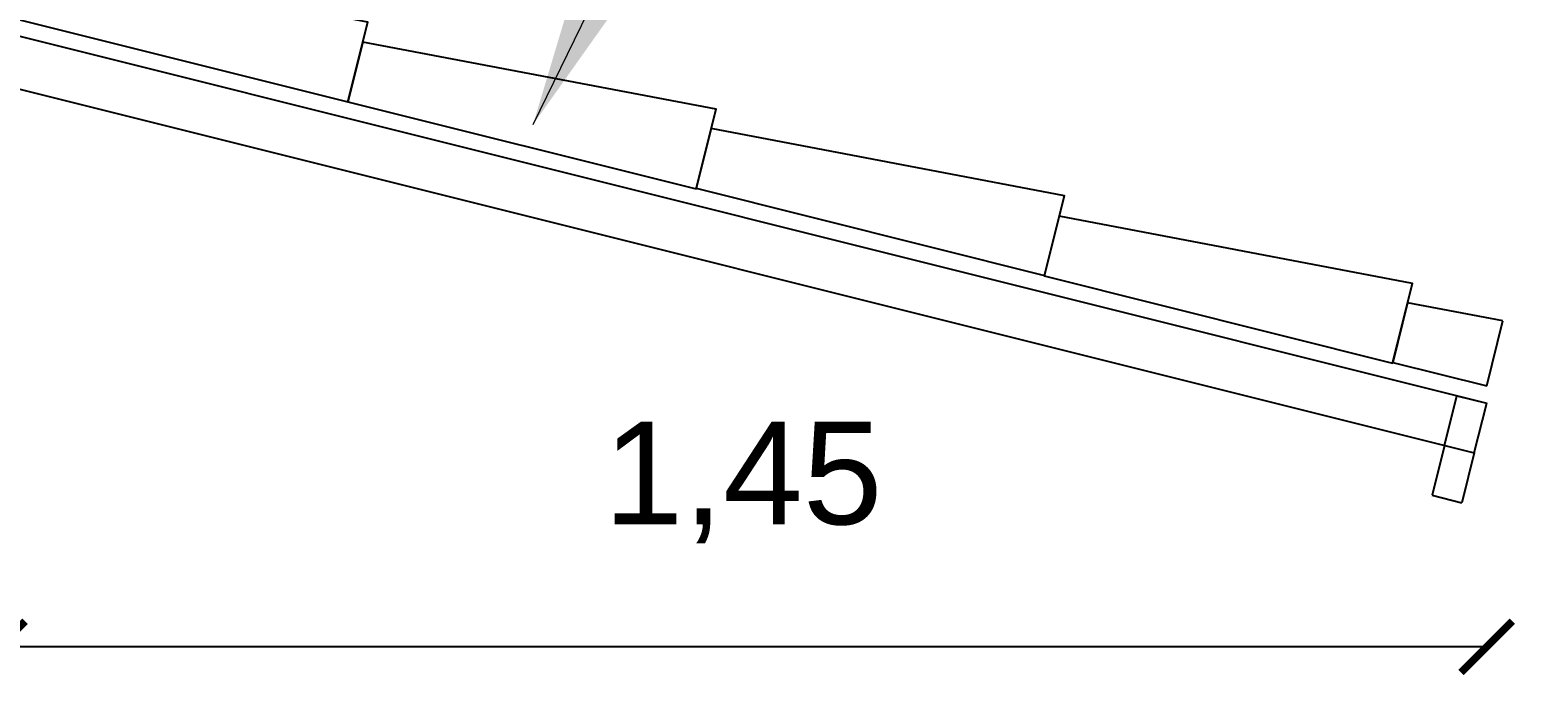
# Model space of a CAD drawing. Header units: millimetres. Extents: x -72 to 470, y 3 to 161.
# Drawn here: x 440.95 to 442.399, y 60.468 to 61.097 of the extents above; entities that cross this region are included whole.
import ezdxf
from ezdxf.enums import TextEntityAlignment as Align

# ---------------------------------------------------------------- set-up
doc = ezdxf.new("R2010")
doc.units = ezdxf.units.MM
doc.layers.get('0').update_dxf_attribs({"color": 3})
for name, color, linetype in [('COTAS', 7, 'Continuous'), ('E-Pen-B', 5, 'Continuous'), ('LAY-OUT03', 6, 'Continuous'), ('LAYER1', 2, 'Continuous'), ('LAYER2', 5, 'Continuous')]:
    doc.layers.add(name, color=color, linetype=linetype)
doc.layers.add('E-Cta-W', color=7, linetype='Continuous', lineweight=20)
doc.layers.add('E-Lay-9', color=9, linetype='Continuous', lineweight=9)
doc.styles.add('F2', font='ARIALN.TTF')
doc.styles.get("Standard").update_dxf_attribs({"font": 'arial.ttf'})
doc.dimstyles.new('ISO-25', dxfattribs={"dimtxt": 0.1, "dimasz": 0.05, "dimexe": 1.25, "dimexo": 0.625, "dimgap": 0.1, "dimtad": 1, "dimzin": 1, "dimtxsty": 'Standard', "dimblk": 'ARCHTICK', "dimcen": 2.5, "dimse1": 1, "dimse2": 1, "dimazin": 3, "dimtfac": 1, "dimtmove": 0, "dimatfit": 3, "dimldrblk": 'ARCHTICK', "dimfxl": 1, "dimarcsym": 0})
doc.dimstyles.get("Standard").update_dxf_attribs({"dimtxt": 0.18, "dimasz": 0.18, "dimexe": 0.18, "dimexo": 0.0625, "dimgap": 0.09, "dimtad": 0, "dimtih": 1, "dimtoh": 1, "dimdec": 4, "dimzin": 0, "dimdsep": 46, "dimtxsty": 'Standard', "dimcen": 0.09, "dimadec": 0, "dimazin": 0, "dimtfac": 1, "dimtdec": 4, "dimtofl": 0, "dimtmove": 0, "dimatfit": 3, "dimfxl": 1, "dimtolj": 1, "dimtzin": 0, "dimarcsym": 0})

# ---------------------------------------------------------------- blocks, each defined once
blk = doc.blocks.new('A$C66D44057')
at = {"layer": 'E-Pen-B', "color": 6}
blk.add_lwpolyline([(-0.0146, 0.0582), (0, 0), (-0.3395, -0.0849), (-0.359, -0.0073)], close=True, dxfattribs=at)
blk = doc.blocks.new('_ArchTick')
at = {"color": 0, "linetype": 'ByBlock', "const_width": 0.15}
blk.add_lwpolyline([(-0.5, -0.5), (0.5, 0.5)], dxfattribs=at)
blk = doc.blocks.new('*D87')
at = {"layer": 'COTAS', "color": 0, "lineweight": -2, "transparency": 16777216}
blk.add_line((442.3702, 60.4954), (440.9202, 60.4954), dxfattribs=at)
at = {"layer": 'Defpoints', "color": 0, "transparency": 16777216}
for p in [(440.9202, 60.7329), (442.3702, 60.7329), (440.9202, 60.4954)]:
    blk.add_point(p, dxfattribs=at)
at = {"layer": 'COTAS', "color": 0, "lineweight": -2, "transparency": 16777216, "xscale": 0.05, "yscale": 0.05, "zscale": 0.05, "rotation": 180}
blk.add_blockref('_ArchTick', (440.9202, 60.4954), dxfattribs=at)
at = {"layer": 'COTAS', "color": 0, "lineweight": -2, "transparency": 16777216, "xscale": 0.05, "yscale": 0.05, "zscale": 0.05}
blk.add_blockref('_ArchTick', (442.3702, 60.4954), dxfattribs=at)
at = {"layer": 'COTAS', "color": 0, "transparency": 16777216, "insert": (441.6452, 60.6555), "char_height": 0.1, "attachment_point": 5}
blk.add_mtext('1,45', dxfattribs=at)
blk = doc.blocks.new('*D88')
at = {"layer": 'COTAS', "color": 0, "lineweight": -2, "transparency": 16777216}
for p, q in [((442.6705, 61.4954), (442.6705, 61.0954)), ((442.6705, 61.0954), (442.6705, 60.586))]:
    blk.add_line(p, q, dxfattribs=at)
at = {"layer": 'Defpoints', "color": 0, "transparency": 16777216}
for p in [(440.7702, 61.4954), (440.7702, 61.0954), (442.6705, 61.0954)]:
    blk.add_point(p, dxfattribs=at)
at = {"layer": 'COTAS', "color": 0, "lineweight": -2, "transparency": 16777216, "xscale": 0.05, "yscale": 0.05, "zscale": 0.05}
for p, rotation in [((442.6705, 61.4954), 90), ((442.6705, 61.0954), 270)]:
    blk.add_blockref('_ArchTick', p, dxfattribs=dict(at, rotation=rotation))
at = {"layer": 'COTAS', "color": 0, "transparency": 16777216, "insert": (442.5104, 60.8157), "char_height": 0.1, "attachment_point": 5, "rotation": 90}
blk.add_mtext('0,40', dxfattribs=at)
blk = doc.blocks.new('A$C74F77282')
at = {"layer": 'LAYER1', "color": 7, "linetype": 'Continuous', "style": 'F2'}
for s, p in [('TELHA COLONIAL APARENTE', (0.6483, 1.1485)), ('INCLINAÇÃO 25%%%', (0.6883, 1.0039))]:
    blk.add_text(s, height=0.101662, dxfattribs=at).set_placement(p, align=Align.TOP_LEFT)
at = {"layer": 'E-Cta-W', "color": 7}
blk.add_leader([(-0.0058, -0.0119), (0.5006, 1.0257), (0.5933, 1.024)], dimstyle='Standard', dxfattribs=at)

msp = doc.modelspace()

# ---------------------------------------------------------------- linework, layer by layer
at = {"layer": 'E-Pen-B', "color": 6}
msp.add_lwpolyline([(442.3861, 60.8131), (442.2931, 60.8308), (442.2786, 60.7726), (442.3702, 60.7497)], dxfattribs=at)
at = {"layer": 'LAY-OUT03'}
msp.add_line((442.3702, 60.7497), (442.3861, 60.8131), dxfattribs=at)
at = {"layer": 'LAYER2'}
for p, q in [((440.9202, 61.0954), (442.3702, 60.7329)), ((440.9202, 61.0438), (442.3581, 60.6844)), ((442.329, 60.6916), (442.3411, 60.7402)), ((442.3411, 60.7402), (442.3702, 60.7329)), ((442.3581, 60.6844), (442.3702, 60.7329)), ((442.329, 60.6916), (442.3169, 60.6431)), ((442.3581, 60.6844), (442.346, 60.6359)), ((442.3169, 60.6431), (442.346, 60.6359))]:
    msp.add_line(p, q, dxfattribs=at)

# ---------------------------------------------------------------- block references
at = {"layer": 'E-Lay-9'}
msp.add_blockref('A$C74F77282', (441.4462, 61.0164), dxfattribs=at)
at = {"layer": 'LAYER2', "xscale": -1}
for p in [(440.9202, 61.1115), (441.2598, 61.0267), (441.5995, 60.9424), (441.9389, 60.8569)]:
    msp.add_blockref('A$C66D44057', p, dxfattribs=at)

# ---------------------------------------------------------------- dimensions: what is measured, and where the dimension line sits
at = {"layer": 'COTAS'}
dim = msp.add_linear_dim(base=(442.6705, 61.0954), p1=(440.7702, 61.4954), p2=(440.7702, 61.0954), angle=90, dimstyle='ISO-25', dxfattribs=at)
dim.commit()
dim.dimension.update_dxf_attribs({"geometry": '*D88', "text_midpoint": (442.5104, 60.8157)})
dim = msp.add_linear_dim(base=(440.9202, 60.4954), p1=(442.3702, 60.7329), p2=(440.9202, 60.7329), dimstyle='ISO-25', dxfattribs=at)
dim.commit()
dim.dimension.update_dxf_attribs({"geometry": '*D87', "text_midpoint": (441.6452, 60.6555)})

doc.saveas('drawing.dxf')
